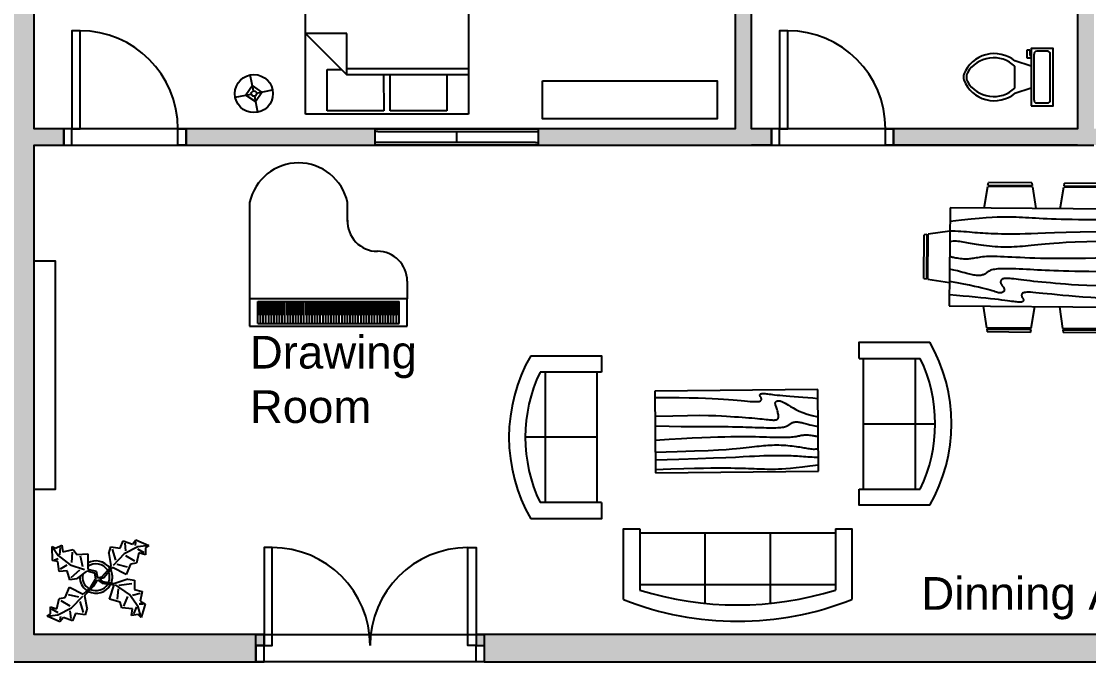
# Model space of a CAD drawing. Header units: inches. Extents: x -6214 to -2652, y -34 to 1855.
# Drawn here: x -3397.9 to -3005.1, y 552.3 to 788.4 of the extents above; entities that cross this region are included whole.
import ezdxf

# ---------------------------------------------------------------- set-up
doc = ezdxf.new("R2010")
doc.units = ezdxf.units.IN
doc.header["$MEASUREMENT"] = 0
for name, color, linetype in [('Blocks', 31, 'Continuous'), ('Door', 62, 'Continuous'), ('Hatches', 13, 'Continuous'), ('Text', 2, 'Continuous'), ('Window', 130, 'Continuous')]:
    doc.layers.add(name, color=color, linetype=linetype)
doc.styles.get("Standard").update_dxf_attribs({"font": 'arial.ttf'})

# ---------------------------------------------------------------- blocks, each defined once
blk = doc.blocks.new('Door2')
at = {"layer": 'Door'}
for points in [[(-78, 42), (-81, 42), (-81, 6), (-78, 6)], [(-6, 42), (-3, 42), (-3, 6), (-6, 6)], [(-81, 6), (-84, 6), (-84, 0), (-81, 0)], [(-3, 6), (0, 6), (0, 0), (-3, 0)]]:
    blk.add_lwpolyline(points, close=True, dxfattribs=at)
for centre, start, end in [((-78, 6), 0, 90), ((-6, 6), 90, 180)]:
    blk.add_arc(centre, 36, start, end, dxfattribs=at)
blk = doc.blocks.new('Window1')
at = {"layer": 'Window'}
for p, q in [((-59, 5), (-60, 5)), ((-30, 5), (-30, 1)), ((-1, 5), (0, 5)), ((-59, 1), (-60, 1)), ((-1, 1), (0, 1))]:
    blk.add_line(p, q, dxfattribs=at)
blk.add_lwpolyline([(-60, 6), (0, 6), (0, 0), (-60, 0)], close=True, dxfattribs=at)
for points in [[(-59, 5), (-1, 5)], [(-1, 1), (-59, 1)]]:
    blk.add_lwpolyline(points, dxfattribs=at)
blk = doc.blocks.new('Bed - Queen')
at = {"linetype": 'Continuous'}
for p, q in [((0, -80.00003), (0, 0)), ((0, 0), (59.99999, 0)), ((59.99999, 0), (59.99999, -80.00003)), ((7.99999, -1.2), (28.79998, -1.2)), ((7.99999, -14.4), (7.99999, -1.2)), ((28.79998, -1.2), (28.79998, -14.4)), ((31.19999, -1.2), (51.99999, -1.2)), ((31.19999, -14.4), (31.19999, -1.2)), ((51.99999, -1.2), (51.99999, -16.4)), ((0, -14.4), (44.8, -14.4)), ((59.99999, -29.6), (44.8, -14.4)), ((44.8, -14.4), (44.8, -29.6)), ((44.8, -16.8), (0, -16.8)), ((51.99999, -16.4), (46.79936, -16.4)), ((44.8, -29.6), (59.99999, -29.6)), ((59.99999, -80.00003), (0, -80.00003))]:
    blk.add_line(p, q, dxfattribs=at)
blk = doc.blocks.new('Lamp - Table')
at = {"linetype": 'Continuous'}
for p, q in [((0, 7), (0, 1)), ((-1, 0), (-7, 0)), ((0, 3), (-3, 0)), ((-3, 0), (0, -3)), ((3, 0), (0, 3)), ((0, -3), (3, 0)), ((1, 0), (7, 0)), ((0, -1), (0, -7))]:
    blk.add_line(p, q, dxfattribs=at)
for radius in [7, 1]:
    blk.add_circle((0, 0), radius, dxfattribs=at)
blk = doc.blocks.new('Toilet - top')
for p, q in [((9.5, -6), (9.5, -2)), ((-10, -8.5), (-8, -8.5)), ((-10, -9.5), (-10, -8.5)), ((-7, -9.5), (-10, -9.5)), ((-8, -8.5), (-8, -8)), ((-7, -8), (-7, -9.5)), ((-4, -8), (-6, -14)), ((4, -8), (6, -14)), ((4, -14), (-4, -14))]:
    blk.add_line(p, q)
blk.add_lwpolyline([(10.5, -8), (10.5, 0), (-10.5, 0), (-10.5, -8)], close=True)
for points in [[(-9.5, -2), (-9.5, -6)], [(8.5, -1), (-8.5, -1)], [(-8.5, -7), (8.5, -7)]]:
    blk.add_lwpolyline(points)
for centre, radius, start, end in [((-8.62, -1.88), 0.884, 81.8699, 188.1301), ((8.62, -1.88), 0.884, 351.8699, 98.1301), ((-8.62, -6.12), 0.884, 171.8699, 278.1301), ((8.62, -6.12), 0.884, 261.8699, 8.1301), ((3.52, -21.58), 12.17, 141.4691, 247.9714), ((4.2, -21.82), 11.33, 136.3677, 238.9468), ((-3.52, -21.58), 12.17, 292.0284, 38.5307), ((-4.2, -21.82), 11.33, 301.053, 43.6321), ((0, -27.88), 4, 245.7318, 294.2682), ((0, -29), 4, 254.8605, 285.1395)]:
    blk.add_arc(centre, radius, start, end)
blk = doc.blocks.new('Dining Set - 36 x 72 in.')
at = {"linetype": 'Continuous'}
for p, q in [((-22, 27.5), (-22.1562, 26.50042)), ((-22, 27.5), (-6, 27.5)), ((-5.8437, 26.49966), (-6, 27.5)), ((6, 27.5), (5.8438, 26.50042)), ((6, 27.5), (22, 27.5)), ((22.1563, 26.49966), (22, 27.5)), ((-22.2343, 26.00059), (-23.4847, 17.99762)), ((-22.2304, 26), (-5.7608, 26)), ((-5.8416, 26.5), (-22.1534, 26.5)), ((-4.5152, 17.99762), (-5.7655, 25.99926)), ((5.7657, 26.00059), (4.5153, 17.99762)), ((5.7696, 26), (22.2392, 26)), ((22.1584, 26.5), (5.8466, 26.5)), ((23.4848, 17.99762), (22.2345, 25.99926)), ((36, 18), (-36, 18)), ((-36, 18), (-36, -18)), ((36, -18), (36, 18)), ((-45.5, 8), (-44.5004, 8.15617)), ((-45.5, 8), (-45.5, -8)), ((-44.5, -8.15843), (-44.5, 8.15338)), ((-44.0006, 8.23428), (-35.9976, 9.48474)), ((-44, 8.23041), (-44, -8.23915)), ((44.0006, 8.23428), (35.9976, 9.48474)), ((44, 8.23041), (44, -8.23915)), ((44.5, -8.15843), (44.5, 8.15338)), ((45.5, 8), (44.5005, 8.15617)), ((45.5, 8), (45.5, -8)), ((-44.4997, -8.15631), (-45.5, -8)), ((-35.9976, -9.48476), (-43.9993, -8.2345)), ((35.9976, -9.48476), (43.9993, -8.2345)), ((44.4997, -8.15631), (45.5, -8)), ((-36, -18), (36, -18)), ((-22.2343, -26.0006), (-23.4847, -17.99762)), ((-4.5152, -17.99762), (-5.7655, -25.99928)), ((5.7657, -26.0006), (4.5153, -17.99762)), ((23.4848, -17.99762), (22.2345, -25.99928)), ((-22.2304, -26), (-5.7608, -26)), ((-22, -27.5), (-22.1562, -26.50044)), ((-5.8416, -26.5), (-22.1534, -26.5)), ((-5.8437, -26.49967), (-6, -27.5)), ((5.7696, -26), (22.2392, -26)), ((6, -27.5), (5.8438, -26.50044)), ((22.1584, -26.5), (5.8466, -26.5)), ((22.1563, -26.49967), (22, -27.5)), ((-22, -27.5), (-6, -27.5)), ((6, -27.5), (22, -27.5))]:
    blk.add_line(p, q, dxfattribs=at)
for points in [[(-36, 15), (-31.1772, 14.97754), (-26.8079, 14.91406), (-22.8538, 14.81543), (-19.276, 14.6875), (-16.0362, 14.53613), (-13.0957, 14.36718), (-10.4159, 14.18652), (-7.9583, 14), (-5.6904, 13.81315), (-3.6035, 13.63021), (-1.6954, 13.45508), (0.0365, 13.29166), (1.5945, 13.14388), (2.9811, 13.01562), (4.1988, 12.9108), (5.25, 12.83333), (6.1393, 12.78613), (6.8802, 12.76823), (7.4883, 12.77767), (7.9792, 12.8125), (8.3685, 12.87077), (8.6719, 12.95052), (8.9049, 13.0498), (9.0833, 13.16666), (9.2205, 13.29899), (9.3216, 13.44401), (9.3895, 13.59879), (9.4271, 13.76041), (9.4373, 13.92594), (9.4232, 14.09245), (9.3875, 14.257), (9.3333, 14.41666), (9.2638, 14.56917), (9.1836, 14.71484), (9.0975, 14.85465), (9.0104, 14.98958), (8.9272, 15.1206), (8.8529, 15.2487), (8.7922, 15.37483), (8.75, 15.5), (8.7305, 15.62467), (8.7344, 15.74739), (8.7617, 15.86621), (8.8125, 15.97916), (8.8867, 16.08431), (8.9844, 16.17968), (9.1055, 16.26334), (9.25, 16.33333), (9.4189, 16.38802), (9.6172, 16.42708), (9.8506, 16.45052), (10.125, 16.45833), (10.4463, 16.45052), (10.8203, 16.42708), (11.2529, 16.38802), (11.75, 16.33333), (12.3184, 16.26318), (12.9694, 16.17838), (13.7151, 16.07991), (14.5677, 15.96875), (15.5395, 15.84586), (16.6426, 15.71224), (17.8893, 15.56884), (19.2917, 15.41666), (20.859, 15.25667), (22.5879, 15.08984), (24.4721, 14.91715), (26.5052, 14.73958), (28.6809, 14.5581), (30.9929, 14.3737), (33.4347, 14.18733), (36, 14)], [(-36, 10), (-28.9766, 10.14274), (-23.1725, 10.20442), (-18.4241, 10.19775), (-14.5677, 10.13541), (-11.4399, 10.03011), (-8.877, 9.89453), (-6.7154, 9.74137), (-4.7917, 9.58333), (-2.9698, 9.43082), (-1.2246, 9.28515), (0.4415, 9.14534), (2.026, 9.01041), (3.5266, 8.87939), (4.9408, 8.7513), (6.266, 8.62516), (7.5, 8.5), (8.6411, 8.37549), (9.6914, 8.2539), (10.6538, 8.13818), (11.5312, 8.03125), (12.3267, 7.93603), (13.043, 7.85547), (13.6831, 7.79248), (14.25, 7.75), (14.7471, 7.7303), (15.1797, 7.73307), (15.5537, 7.75732), (15.875, 7.80208), (16.1494, 7.86637), (16.3828, 7.94922), (16.5811, 8.04964), (16.75, 8.16666), (16.8944, 8.29915), (17.0143, 8.44531), (17.1089, 8.60319), (17.1771, 8.77083), (17.218, 8.94629), (17.2305, 9.1276), (17.2137, 9.31282), (17.1667, 9.5), (17.0895, 9.6875), (16.987, 9.875), (16.8649, 10.0625), (16.7292, 10.25), (16.5856, 10.4375), (16.4401, 10.625), (16.2985, 10.8125), (16.1667, 11), (16.05, 11.18733), (15.9518, 11.3737), (15.8752, 11.5581), (15.8229, 11.73958), (15.798, 11.91715), (15.8034, 12.08984), (15.842, 12.25667), (15.9167, 12.41666), (16.0295, 12.56836), (16.1784, 12.70833), (16.3605, 12.83268), (16.5729, 12.9375), (16.8127, 13.01888), (17.0768, 13.07291), (17.3625, 13.0957), (17.6667, 13.08333), (17.9894, 13.03312), (18.3418, 12.94726), (18.7382, 12.82918), (19.1927, 12.68229), (19.7195, 12.51001), (20.3327, 12.31575), (21.0465, 12.10294), (21.875, 11.875), (22.8357, 11.63354), (23.959, 11.37304), (25.2786, 11.08618), (26.8282, 10.76562), (28.6414, 10.40405), (30.752, 9.99414), (33.1936, 9.52856), (36, 9)], [(-36, 5.5), (-30.7157, 5.3348), (-26.069, 5.20963), (-21.9946, 5.11767), (-18.4271, 5.05208), (-15.3009, 5.00602), (-12.5508, 4.97265), (-10.1112, 4.94515), (-7.9167, 4.91666), (-5.909, 4.88167), (-4.0586, 4.83984), (-2.3429, 4.79215), (-0.7396, 4.73958), (0.7739, 4.6831), (2.22, 4.6237), (3.6213, 4.56233), (5, 4.5), (6.373, 4.43782), (7.7344, 4.3776), (9.0723, 4.32129), (10.375, 4.27083), (11.6309, 4.22819), (12.8281, 4.19531), (13.9551, 4.17415), (15, 4.16666), (15.954, 4.17448), (16.819, 4.19791), (17.6001, 4.23698), (18.3021, 4.29166), (18.9299, 4.36198), (19.4883, 4.44791), (19.9823, 4.54948), (20.4167, 4.66666), (20.7969, 4.79899), (21.1302, 4.94401), (21.4245, 5.09879), (21.6875, 5.26041), (21.9271, 5.42594), (22.1511, 5.59245), (22.3672, 5.757), (22.5834, 5.91666), (22.8065, 6.06868), (23.0404, 6.21093), (23.2879, 6.34147), (23.5521, 6.45833), (23.8358, 6.55957), (24.142, 6.64323), (24.4735, 6.70735), (24.8334, 6.75), (25.2235, 6.76969), (25.642, 6.76692), (26.0858, 6.74267), (26.5521, 6.69791), (27.0379, 6.63362), (27.5404, 6.55078), (28.0565, 6.45036), (28.5834, 6.33333), (29.1242, 6.19987), (29.7071, 6.04687), (30.3661, 5.87044), (31.1354, 5.66666), (32.0493, 5.43164), (33.142, 5.16146), (34.4475, 4.85221), (36, 4.5)], [(-36, -1), (-30.7915, -0.6591), (-26.0195, -0.38216), (-21.6519, -0.16284), (-17.6563, 0.00521), (-14.0005, 0.12833), (-10.6523, 0.21289), (-7.5796, 0.26522), (-4.75, 0.29166), (-2.134, 0.29793), (0.2878, 0.28711), (2.5317, 0.26163), (4.6146, 0.22396), (6.5529, 0.17651), (8.3633, 0.12174), (10.0623, 0.06209), (11.6667, 0), (13.1899, -0.06201), (14.6341, -0.1211), (15.9982, -0.17432), (17.2813, -0.21875), (18.4823, -0.25147), (19.6003, -0.26953), (20.6343, -0.27002), (21.5834, -0.25), (22.4481, -0.20768), (23.2357, -0.14584), (23.9549, -0.06836), (24.6146, 0.02083), (25.2235, 0.11784), (25.7904, 0.21875), (26.3241, 0.31966), (26.8334, 0.41666), (27.3265, 0.50618), (27.8099, 0.58593), (28.2894, 0.65397), (28.7709, 0.70833), (29.2601, 0.74707), (29.763, 0.76823), (30.2855, 0.76985), (30.8334, 0.75), (31.4088, 0.70784), (31.9994, 0.64713), (32.589, 0.57275), (33.1615, 0.48958), (33.7008, 0.4025), (34.1908, 0.3164), (34.6153, 0.23616), (34.9584, 0.16666), (35.2099, 0.11165), (35.3848, 0.07031), (35.504, 0.04069), (35.5886, 0.02083), (35.6594, 0.00879), (35.7377, 0.0026), (35.8442, 0.00032), (36, 0)], [(-36, -6.5), (-27.1843, -6.31267), (-20.084, -6.1263), (-14.469, -5.9419), (-10.1094, -5.76042), (-6.7752, -5.58285), (-4.2363, -5.41016), (-2.2629, -5.24333), (-0.625, -5.08334), (0.8708, -4.93099), (2.2715, -4.78646), (3.5872, -4.64974), (4.8281, -4.52084), (6.0046, -4.39974), (7.127, -4.28646), (8.2053, -4.18099), (9.25, -4.08334), (10.2705, -3.99382), (11.2734, -3.91407), (12.2647, -3.84603), (13.25, -3.79167), (14.2354, -3.75293), (15.2266, -3.73177), (16.2295, -3.73015), (17.25, -3.75), (18.2912, -3.79248), (19.3451, -3.85547), (20.4009, -3.93604), (21.4479, -4.03125), (22.4754, -4.13819), (23.4727, -4.25391), (24.4289, -4.37549), (25.3334, -4.5), (26.1785, -4.62492), (26.9694, -4.74935), (27.7145, -4.87281), (28.4219, -4.99479), (29.1, -5.11483), (29.7572, -5.23242), (30.4016, -5.34709), (31.0417, -5.45834), (31.6837, -5.56437), (32.3262, -5.65821), (32.9658, -5.73153), (33.599, -5.77604), (34.2224, -5.78345), (34.8327, -5.74545), (35.4264, -5.65373), (36, -5.5)], [(-36, -10), (-26.4022, -9.81299), (-18.4675, -9.62891), (-11.9839, -9.45069), (-6.7396, -9.28125), (-2.5226, -9.12354), (0.8789, -8.98047), (3.6769, -8.85498), (6.0833, -8.75), (8.2767, -8.66765), (10.3021, -8.60677), (12.1712, -8.56543), (13.8958, -8.54167), (15.4876, -8.53353), (16.9583, -8.53907), (18.3197, -8.55632), (19.5834, -8.58334), (20.7616, -8.61841), (21.8685, -8.66081), (22.9188, -8.71004), (23.9271, -8.76563), (24.9081, -8.82707), (25.8763, -8.89388), (26.8465, -8.96558), (27.8334, -9.04167), (28.8474, -9.12118), (29.8828, -9.20117), (30.93, -9.27824), (31.9792, -9.34896), (33.0205, -9.40991), (34.0443, -9.45768), (35.0407, -9.48885), (36, -9.5)], [(-36, -14.5), (-30.0881, -14.33513), (-25.0332, -14.21224), (-20.7312, -14.12647), (-17.0781, -14.07292), (-13.97, -14.04671), (-11.3027, -14.04297), (-8.9724, -14.05681), (-6.875, -14.08334), (-4.9224, -14.11833), (-3.0905, -14.16016), (-1.3709, -14.20785), (0.2448, -14.26042), (1.7647, -14.3169), (3.1973, -14.3763), (4.5507, -14.43767), (5.8333, -14.5), (7.0554, -14.5621), (8.235, -14.62175), (9.3922, -14.67652), (10.5469, -14.72396), (11.7192, -14.76164), (12.929, -14.78711), (14.1965, -14.79794), (15.5417, -14.79167), (16.9933, -14.76424), (18.6152, -14.70508), (20.4804, -14.60197), (22.6615, -14.44271), (25.2312, -14.21509), (28.2624, -13.9069), (31.8277, -13.50594), (36, -13)]]:
    blk.add_lwpolyline(points, dxfattribs=at)
blk = doc.blocks.new('Sofa - Roundback Loveseat 5 ft.')
at = {"linetype": 'Continuous'}
for p, q in [((0, -32.44198), (0, -5.99998)), ((-24, -33.99998), (-24, -11.46958)), ((24.00004, -33.99998), (24.00004, -11.46958)), ((-23.9998, -13.38178), (23.99986, -13.38178)), ((-24, -32.44198), (24.00004, -32.44198))]:
    blk.add_line(p, q, dxfattribs=at)
for points in [[(-24, -33.99998), (-30, -33.99998), (-30, -7.99998)], [(30.00004, -7.99998), (30.00004, -33.99998), (24.00004, -33.99998)]]:
    blk.add_lwpolyline(points, dxfattribs=at)
for centre, radius, start, end in [((0, -60.24998), 60.24998, 60.13715, 119.8628), ((0, -61.38438), 55.38444, 64.32083, 115.6792)]:
    blk.add_arc(centre, radius, start, end, dxfattribs=at)
blk = doc.blocks.new('Sofa - Roundback 7 ft.')
at = {"linetype": 'Continuous'}
for p, q in [((-12.00002, -32.4421), (-12.00003, -6.5971)), ((11.99997, -32.4421), (11.99998, -6.5971)), ((-36.000027, -34), (-36.000027, -11.4696)), ((35.99998, -34), (35.99998, -11.4696)), ((-35.999844, -13.3819), (35.9998, -13.3819)), ((-36.000027, -32.4421), (35.99998, -32.4421))]:
    blk.add_line(p, q, dxfattribs=at)
for points in [[(-36.000027, -34), (-42.000027, -34), (-42.000027, -8)], [(41.99998, -8), (41.99998, -34), (35.99998, -34)]]:
    blk.add_lwpolyline(points, dxfattribs=at)
for centre, radius, start, end in [((0, -114.25), 114.25, 68.43141, 111.5686), ((-0.00001, -127.1968), 121.1968, 72.72033, 107.2797)]:
    blk.add_arc(centre, radius, start, end, dxfattribs=at)
blk = doc.blocks.new('Plant - Rubber or Philodendron')
at = {"linetype": 'Continuous'}
for p, q in [((-14.8639, 10.7964), (-12.6195, 11.8975)), ((-12.6195, 11.8975), (-12.1909, 9.4345)), ((8.8871, 10.7908), (9.9809, 13.4933)), ((9.9809, 13.4933), (13.3837, 12.301)), ((10.5828, 12.6946), (10.8893, 9.7953)), ((13.3837, 12.301), (14.68, 13.9039)), ((14.5816, 13.2037), (14.3848, 11.8033)), ((14.68, 13.9039), (19.3848, 11.8146)), ((19.3848, 11.8146), (15.3859, 11.3055)), ((19.3848, 11.8146), (18.1868, 10.9119)), ((-16.2005, 11.4774), (-13.9899, 8.1064)), ((-16.2005, 11.4774), (-14.8639, 10.7964)), ((-16.0159, 6.3329), (-16.2005, 11.4774)), ((-13.9899, 8.1064), (-9.5434, 4.7185)), ((-13.3174, 8.325), (-13.0735, 11.0065)), ((-12.1909, 9.4345), (-8.3829, 10.3)), ((-8.8369, 9.409), (-9.0894, 5.6095)), ((-8.3829, 10.3), (-7.0549, 8.501)), ((-7.0549, 8.501), (-3.0284, 8.6941)), ((-3.0284, 8.6941), (-3.0709, 3.1041)), ((4.6914, 8.8812), (5.3859, 11.2828)), ((4.6914, 8.8812), (5.5014, 4.4831)), ((5.3859, 11.2828), (8.8871, 10.7908)), ((5.9878, 10.4842), (7.1971, 6.3869)), ((10.3916, 8.7942), (6.2847, 4.4028)), ((15.3859, 11.3055), (10.3916, 8.7942)), ((14.2977, 6.1031), (10.9934, 7.9956)), ((15.7909, 9.1065), (14.8995, 5.3044)), ((15.2875, 10.6053), (17.5907, 9.2105)), ((18.1925, 8.4119), (15.7909, 9.1065)), ((18.1868, 10.9119), (18.1925, 8.4119)), ((-14.0069, 5.8704), (-16.0159, 6.3329)), ((-15.3434, 6.5514), (-13.9984, 6.9884)), ((-13.5868, 2.2894), (-14.0069, 5.8704)), ((-13.1329, 3.1804), (-10.6614, 4.727)), ((-9.5434, 4.7185), (-4.1917, 2.9888)), ((-4.8529, 4.012), (-5.7184, 7.82)), ((5.4346, 3.9146), (5.5014, 4.4831)), ((7.7005, 4.8881), (11.5025, 3.9967)), ((12.7005, 4.8994), (11.1089, 1.1958)), ((14.8995, 5.3044), (12.7005, 4.8994)), ((-10.6784, 2.491), (-13.5868, 2.2894)), ((-9.5858, -0.8715), (-10.6784, 2.491)), ((-9.1318, 0.0195), (-5.9793, 2.9025)), ((-7.1228, -0.443), (-3.5248, 2.2131)), ((-3.5248, 2.2131), (-3.3011, 2.4355)), ((-3.3011, 2.4355), (-0.5306, 1.7947)), ((-3.0709, 3.1041), (0.0797, 2.3163)), ((-0.5306, 1.7947), (-0.2255, -0.5527)), ((-0.5306, 1.7947), (-0.5306, 1.7947)), ((0.0797, 2.3163), (0.4866, -0.031)), ((0.4866, -0.031), (2.1141, 0.2298)), ((2.1141, 0.2298), (5.4346, 3.9146)), ((6.1032, 3.6844), (2.8262, -0.031)), ((11.1089, 1.1958), (6.1032, 3.6844)), ((-11.3237, -7.2629), (-9.7321, -3.5593)), ((-9.7321, -3.5593), (-4.7264, -6.0479)), ((-7.1228, -0.443), (-9.5858, -0.8715)), ((-2.019, -3.6148), (-4.7264, -6.0479)), ((-4.0579, -6.2781), (-0.9375, -3.1608)), ((-2.019, -3.6148), (-0.2255, -0.5527)), ((-0.9375, -3.1608), (0.5883, -0.8135)), ((0.5883, -0.8135), (2.2447, -2.0916)), ((2.8262, -0.031), (1.3003, -0.5527)), ((1.3003, -0.5527), (2.4193, -1.4655)), ((2.2447, -2.0916), (6.7108, -2.6626)), ((2.4193, -1.4655), (6.895, -2.1175)), ((4.943, -7.9659), (6.7108, -2.6626)), ((11.6605, -0.5413), (6.895, -2.1175)), ((12.3677, -6.1981), (7.219, -2.6772)), ((8.3544, -2.7453), (13.1973, -2.1704)), ((11.6605, -0.5413), (14.1354, -0.8948)), ((14.1354, -0.8948), (14.1354, -4.4304)), ((-14.4141, -11.4699), (-13.5228, -7.6679)), ((-13.5228, -7.6679), (-11.3237, -7.2629)), ((-6.3237, -7.2516), (-10.1257, -6.3602)), ((-9.0148, -11.1577), (-4.9047, -6.8122)), ((-4.1246, -6.8466), (-4.0579, -6.2781)), ((-3.3146, -11.2447), (-4.1246, -6.8466)), ((8.125, -4.0768), (7.7715, -7.9659)), ((10.2463, -10.4408), (11.6605, -6.9053)), ((15.5496, -10.7943), (12.3677, -6.1981)), ((16.2567, -5.8446), (13.4283, -6.5517)), ((14.1354, -4.4304), (16.9638, -5.1375)), ((16.9638, -5.1375), (16.2567, -8.673)), ((-16.8157, -10.7754), (-14.4141, -11.4699)), ((-16.8101, -13.2754), (-16.8157, -10.7754)), ((-13.9107, -12.9688), (-16.2139, -11.574)), ((-14.0091, -13.669), (-9.0148, -11.1577)), ((-12.921, -8.4665), (-9.6166, -10.359)), ((-4.611, -12.8477), (-5.8203, -8.7504)), ((-3.3146, -11.2447), (-4.0092, -13.6463)), ((8.8321, -9.0266), (4.943, -7.9659)), ((9.5392, -11.1479), (8.8321, -9.0266)), ((13.4283, -11.5015), (9.5392, -11.1479)), ((13.0748, -13.9763), (13.4283, -11.5015)), ((14.8425, -10.7943), (13.7819, -13.2692)), ((16.6103, -14.6834), (15.5496, -10.7943)), ((17.3174, -9.7337), (15.9032, -9.7337)), ((16.2567, -8.673), (18.0245, -9.7337)), ((18.0245, -9.7337), (16.6103, -14.6834)), ((-18.008, -14.1781), (-16.8101, -13.2754)), ((-18.008, -14.1781), (-14.0091, -13.669)), ((-13.3032, -16.2674), (-18.008, -14.1781)), ((-12.0069, -14.6645), (-13.3032, -16.2674)), ((-13.2048, -15.5672), (-13.008, -14.1668)), ((-8.6042, -15.8568), (-12.0069, -14.6645)), ((-9.206, -15.0581), (-9.5126, -12.1588)), ((-7.5103, -13.1543), (-8.6042, -15.8568)), ((-4.0092, -13.6463), (-7.5103, -13.1543)), ((15.5496, -13.6228), (13.0748, -13.9763)), ((16.6103, -14.6834), (15.5496, -13.6228))]:
    blk.add_line(p, q, dxfattribs=at)
for centre, radius, start, end in [((0, 0), 6.1275, 34.37569, 120.1028), ((-0.0601, -0.2075), 5.2461, 33.82192, 124.9414), ((0.0308, 0.1664), 6, 178.6147, 235.1169), ((0.0308, 0.1664), 5, 168.1647, 238.6725), ((-0.2664, 0.1682), 5.2775, 338.4094, 20.03007), ((-0.098, 0.1364), 6.1288, 341.2017, 26.09184), ((-0.0234, 0.3825), 6.1492, 242.5812, 331.2714), ((-0.1102, 0.4886), 5.2883, 247.3711, 327.472)]:
    blk.add_arc(centre, radius, start, end, dxfattribs=at)
blk = doc.blocks.new('Piano - Baby Grand')
at = {"linetype": 'Continuous'}
for p, q in [((-29, 8.250005), (-29, -27.249995)), ((7, 1.250005), (7, 8.250005)), ((29, -20.749995), (29, -27.249995)), ((-29, -27.249995), (-29, -37.249995)), ((29, -27.249995), (-29, -27.249995)), ((29, -37.249995), (29, -27.249995)), ((-26, -36.249995), (-26, -28.249995)), ((-26, -28.249995), (26, -28.249995)), ((-25.25, -33.249995), (-25.25, -28.249995)), ((-24.75, -28.249995), (-24.75, -33.249995)), ((-24.25, -33.249995), (-24.25, -28.249995)), ((-23.75, -28.249995), (-23.75, -33.249995)), ((-23, -36.249995), (-23, -28.249995)), ((-22.25, -33.249995), (-22.25, -28.249995)), ((-21.75, -28.249995), (-21.75, -33.249995)), ((-21.25, -33.249995), (-21.25, -28.249995)), ((-20.75, -28.249995), (-20.75, -33.249995)), ((-20.25, -33.249995), (-20.25, -28.249995)), ((-19.75, -28.249995), (-19.75, -33.249995)), ((-19, -36.249995), (-19, -28.249995)), ((-18.25, -33.249995), (-18.25, -28.249995)), ((-17.75, -28.249995), (-17.75, -33.249995)), ((-17.25, -33.249995), (-17.25, -28.249995)), ((-16.75, -28.249995), (-16.75, -33.249995)), ((-16, -36.249995), (-16, -28.249995)), ((-15.25, -33.249995), (-15.25, -28.249995)), ((-14.75, -28.249995), (-14.75, -33.249995)), ((-14.25, -33.249995), (-14.25, -28.249995)), ((-13.75, -28.249995), (-13.75, -33.249995)), ((-13.25, -33.249995), (-13.25, -28.249995)), ((-12.75, -28.249995), (-12.75, -33.249995)), ((-12, -36.249995), (-12, -28.249995)), ((-11.25, -33.249995), (-11.25, -28.249995)), ((-10.75, -28.249995), (-10.75, -33.249995)), ((-10.25, -33.249995), (-10.25, -28.249995)), ((-9.75, -28.249995), (-9.75, -33.249995)), ((-9, -36.249995), (-9, -28.249995)), ((-8.25, -33.249995), (-8.25, -28.249995)), ((-7.75, -28.249995), (-7.75, -33.249995)), ((-7.25, -33.249995), (-7.25, -28.249995)), ((-6.75, -28.249995), (-6.75, -33.249995)), ((-6.25, -33.249995), (-6.25, -28.249995)), ((-5.75, -28.249995), (-5.75, -33.249995)), ((-5, -36.249995), (-5, -28.249995)), ((-4.25, -33.249995), (-4.25, -28.249995)), ((-3.75, -28.249995), (-3.75, -33.249995)), ((-3.25, -33.249995), (-3.25, -28.249995)), ((-2.75, -28.249995), (-2.75, -33.249995)), ((-2, -36.249995), (-2, -28.249995)), ((-1.25, -33.249995), (-1.25, -28.249995)), ((-0.75, -28.249995), (-0.75, -33.249995)), ((-0.25, -33.249995), (-0.25, -28.249995)), ((0.25, -28.249995), (0.25, -33.249995)), ((0.75, -33.249995), (0.75, -28.249995)), ((1.25, -28.249995), (1.25, -33.249995)), ((2, -36.249995), (2, -28.249995)), ((2.75, -33.249995), (2.75, -28.249995)), ((3.25, -28.249995), (3.25, -33.249995)), ((3.75, -33.249995), (3.75, -28.249995)), ((4.25, -28.249995), (4.25, -33.249995)), ((5, -36.249995), (5, -28.249995)), ((5.75, -33.249995), (5.75, -28.249995)), ((6.25, -28.249995), (6.25, -33.249995)), ((6.75, -33.249995), (6.75, -28.249995)), ((7.25, -28.249995), (7.25, -33.249995)), ((7.75, -33.249995), (7.75, -28.249995)), ((8.25, -28.249995), (8.25, -33.249995)), ((9, -36.249995), (9, -28.249995)), ((9.75, -33.249995), (9.75, -28.249995)), ((10.25, -28.249995), (10.25, -33.249995)), ((10.75, -33.249995), (10.75, -28.249995)), ((11.25, -28.249995), (11.25, -33.249995)), ((12, -36.249995), (12, -28.249995)), ((12.75, -33.249995), (12.75, -28.249995)), ((13.25, -28.249995), (13.25, -33.249995)), ((13.75, -33.249995), (13.75, -28.249995)), ((14.25, -28.249995), (14.25, -33.249995)), ((14.75, -33.249995), (14.75, -28.249995)), ((15.25, -28.249995), (15.25, -33.249995)), ((16, -36.249995), (16, -28.249995)), ((16.75, -33.249995), (16.75, -28.249995)), ((17.25, -28.249995), (17.25, -33.249995)), ((17.75, -33.249995), (17.75, -28.249995)), ((18.25, -28.249995), (18.25, -33.249995)), ((19, -36.249995), (19, -28.249995)), ((19.75, -33.249995), (19.75, -28.249995)), ((20.25, -28.249995), (20.25, -33.249995)), ((20.75, -33.249995), (20.75, -28.249995)), ((21.25, -28.249995), (21.25, -33.249995)), ((21.75, -33.249995), (21.75, -28.249995)), ((22.25, -28.249995), (22.25, -33.249995)), ((23, -36.249995), (23, -28.249995)), ((23.75, -33.249995), (23.75, -28.249995)), ((24.25, -28.249995), (24.25, -33.249995)), ((24.75, -33.249995), (24.75, -28.249995)), ((25.25, -28.249995), (25.25, -33.249995)), ((26, -36.249995), (26, -28.249995)), ((-25, -33.249995), (-25.25, -33.249995)), ((-24.75, -33.249995), (-25, -33.249995)), ((-25, -36.249995), (-25, -33.249995)), ((-24, -33.249995), (-24.25, -33.249995)), ((-23.75, -33.249995), (-24, -33.249995)), ((-24, -36.249995), (-24, -33.249995)), ((-22, -33.249995), (-22.25, -33.249995)), ((-21.75, -33.249995), (-22, -33.249995)), ((-22, -36.249995), (-22, -33.249995)), ((-21, -33.249995), (-21.25, -33.249995)), ((-20.75, -33.249995), (-21, -33.249995)), ((-21, -36.249995), (-21, -33.249995)), ((-20, -33.249995), (-20.25, -33.249995)), ((-19.75, -33.249995), (-20, -33.249995)), ((-20, -36.249995), (-20, -33.249995)), ((-18, -33.249995), (-18.25, -33.249995)), ((-17.75, -33.249995), (-18, -33.249995)), ((-18, -36.249995), (-18, -33.249995)), ((-17, -33.249995), (-17.25, -33.249995)), ((-16.75, -33.249995), (-17, -33.249995)), ((-17, -36.249995), (-17, -33.249995)), ((-15, -33.249995), (-15.25, -33.249995)), ((-14.75, -33.249995), (-15, -33.249995)), ((-15, -36.249995), (-15, -33.249995)), ((-14, -33.249995), (-14.25, -33.249995)), ((-13.75, -33.249995), (-14, -33.249995)), ((-14, -36.249995), (-14, -33.249995)), ((-13, -33.249995), (-13.25, -33.249995)), ((-12.75, -33.249995), (-13, -33.249995)), ((-13, -36.249995), (-13, -33.249995)), ((-11, -33.249995), (-11.25, -33.249995)), ((-10.75, -33.249995), (-11, -33.249995)), ((-11, -36.249995), (-11, -33.249995)), ((-10, -33.249995), (-10.25, -33.249995)), ((-9.75, -33.249995), (-10, -33.249995)), ((-10, -36.249995), (-10, -33.249995)), ((-8, -33.249995), (-8.25, -33.249995)), ((-7.75, -33.249995), (-8, -33.249995)), ((-8, -36.249995), (-8, -33.249995)), ((-7, -33.249995), (-7.25, -33.249995)), ((-6.75, -33.249995), (-7, -33.249995)), ((-7, -36.249995), (-7, -33.249995)), ((-6, -33.249995), (-6.25, -33.249995)), ((-5.75, -33.249995), (-6, -33.249995)), ((-6, -36.249995), (-6, -33.249995)), ((-4, -33.249995), (-4.25, -33.249995)), ((-3.75, -33.249995), (-4, -33.249995)), ((-4, -36.249995), (-4, -33.249995)), ((-3, -33.249995), (-3.25, -33.249995)), ((-2.75, -33.249995), (-3, -33.249995)), ((-3, -36.249995), (-3, -33.249995)), ((-1, -33.249995), (-1.25, -33.249995)), ((-0.75, -33.249995), (-1, -33.249995)), ((-1, -36.249995), (-1, -33.249995)), ((0, -33.249995), (-0.25, -33.249995)), ((0.25, -33.249995), (0, -33.249995)), ((0, -36.249995), (0, -33.249995)), ((1, -33.249995), (0.75, -33.249995)), ((1.25, -33.249995), (1, -33.249995)), ((1, -36.249995), (1, -33.249995)), ((3, -33.249995), (2.75, -33.249995)), ((3.25, -33.249995), (3, -33.249995)), ((3, -36.249995), (3, -33.249995)), ((4, -33.249995), (3.75, -33.249995)), ((4.25, -33.249995), (4, -33.249995)), ((4, -36.249995), (4, -33.249995)), ((6, -33.249995), (5.75, -33.249995)), ((6.25, -33.249995), (6, -33.249995)), ((6, -36.249995), (6, -33.249995)), ((7, -33.249995), (6.75, -33.249995)), ((7.25, -33.249995), (7, -33.249995)), ((7, -36.249995), (7, -33.249995)), ((8, -33.249995), (7.75, -33.249995)), ((8.25, -33.249995), (8, -33.249995)), ((8, -36.249995), (8, -33.249995)), ((10, -33.249995), (9.75, -33.249995)), ((10.25, -33.249995), (10, -33.249995)), ((10, -36.249995), (10, -33.249995)), ((11, -33.249995), (10.75, -33.249995)), ((11.25, -33.249995), (11, -33.249995)), ((11, -36.249995), (11, -33.249995)), ((13, -33.249995), (12.75, -33.249995)), ((13.25, -33.249995), (13, -33.249995)), ((13, -36.249995), (13, -33.249995)), ((14, -33.249995), (13.75, -33.249995)), ((14.25, -33.249995), (14, -33.249995)), ((14, -36.249995), (14, -33.249995)), ((15, -33.249995), (14.75, -33.249995)), ((15.25, -33.249995), (15, -33.249995)), ((15, -36.249995), (15, -33.249995)), ((17, -33.249995), (16.75, -33.249995)), ((17.25, -33.249995), (17, -33.249995)), ((17, -36.249995), (17, -33.249995)), ((18, -33.249995), (17.75, -33.249995)), ((18.25, -33.249995), (18, -33.249995)), ((18, -36.249995), (18, -33.249995)), ((20, -33.249995), (19.75, -33.249995)), ((20.25, -33.249995), (20, -33.249995)), ((20, -36.249995), (20, -33.249995)), ((21, -33.249995), (20.75, -33.249995)), ((21.25, -33.249995), (21, -33.249995)), ((21, -36.249995), (21, -33.249995)), ((22, -33.249995), (21.75, -33.249995)), ((22.25, -33.249995), (22, -33.249995)), ((22, -36.249995), (22, -33.249995)), ((24, -33.249995), (23.75, -33.249995)), ((24.25, -33.249995), (24, -33.249995)), ((24, -36.249995), (24, -33.249995)), ((25, -33.249995), (24.75, -33.249995)), ((25.25, -33.249995), (25, -33.249995)), ((25, -36.249995), (25, -33.249995)), ((-29, -37.249995), (29, -37.249995)), ((-26, -36.249995), (-25, -36.249995)), ((-25, -36.249995), (-24, -36.249995)), ((-24, -36.249995), (-23, -36.249995)), ((-23, -36.249995), (-22, -36.249995)), ((-22, -36.249995), (-21, -36.249995)), ((-21, -36.249995), (-20, -36.249995)), ((-20, -36.249995), (-19, -36.249995)), ((-19, -36.249995), (-18, -36.249995)), ((-18, -36.249995), (-17, -36.249995)), ((-17, -36.249995), (-16, -36.249995)), ((-16, -36.249995), (-15, -36.249995)), ((-15, -36.249995), (-14, -36.249995)), ((-14, -36.249995), (-13, -36.249995)), ((-13, -36.249995), (-12, -36.249995)), ((-12, -36.249995), (-11, -36.249995)), ((-11, -36.249995), (-10, -36.249995)), ((-10, -36.249995), (-9, -36.249995)), ((-9, -36.249995), (-8, -36.249995)), ((-8, -36.249995), (-7, -36.249995)), ((-7, -36.249995), (-6, -36.249995)), ((-6, -36.249995), (-5, -36.249995)), ((-5, -36.249995), (-4, -36.249995)), ((-4, -36.249995), (-3, -36.249995)), ((-3, -36.249995), (-2, -36.249995)), ((-2, -36.249995), (-1, -36.249995)), ((-1, -36.249995), (0, -36.249995)), ((0, -36.249995), (1, -36.249995)), ((1, -36.249995), (2, -36.249995)), ((2, -36.249995), (3, -36.249995)), ((3, -36.249995), (4, -36.249995)), ((4, -36.249995), (5, -36.249995)), ((5, -36.249995), (6, -36.249995)), ((6, -36.249995), (7, -36.249995)), ((7, -36.249995), (8, -36.249995)), ((8, -36.249995), (9, -36.249995)), ((9, -36.249995), (10, -36.249995)), ((10, -36.249995), (11, -36.249995)), ((11, -36.249995), (12, -36.249995)), ((12, -36.249995), (13, -36.249995)), ((13, -36.249995), (14, -36.249995)), ((14, -36.249995), (15, -36.249995)), ((15, -36.249995), (16, -36.249995)), ((16, -36.249995), (17, -36.249995)), ((17, -36.249995), (18, -36.249995)), ((18, -36.249995), (19, -36.249995)), ((19, -36.249995), (20, -36.249995)), ((20, -36.249995), (21, -36.249995)), ((21, -36.249995), (22, -36.249995)), ((22, -36.249995), (23, -36.249995)), ((23, -36.249995), (24, -36.249995)), ((24, -36.249995), (25, -36.249995)), ((25, -36.249995), (26, -36.249995))]:
    blk.add_line(p, q, dxfattribs=at)
for centre, radius, start, end in [((-11, 4.327585), 18.42241, 12.29325, 167.7067), ((18, 1.250005), 11, 177.3974, 270), ((18, -20.749995), 11, 0, 90)]:
    blk.add_arc(centre, radius, start, end, dxfattribs=at)
blk = doc.blocks.new('Table - Rectangular Woodgrain 60 x 30 in.')
at = {"linetype": 'Continuous'}
for p, q in [((0, 0), (0, -30)), ((60, 0), (0, 0)), ((60, -30), (60, 0)), ((0, -30), (60, -30))]:
    blk.add_line(p, q, dxfattribs=at)
for points in [[(0, -2.4), (4.8155, -2.418), (9.0302, -2.4688), (12.709, -2.5477), (15.9167, -2.65), (18.7181, -2.7711), (21.1781, -2.9063), (23.3616, -3.0508), (25.3333, -3.2), (27.1477, -3.3495), (28.8172, -3.4958), (30.3437, -3.636), (31.7291, -3.7667), (32.9756, -3.8849), (34.0849, -3.9875), (35.059, -4.0714), (35.9, -4.1334), (36.6114, -4.1711), (37.2041, -4.1854), (37.6906, -4.1779), (38.0833, -4.15), (38.3948, -4.1034), (38.6375, -4.0396), (38.8239, -3.9602), (38.9666, -3.8667), (39.0764, -3.7608), (39.1573, -3.6448), (39.2116, -3.521), (39.2416, -3.3917), (39.2498, -3.2593), (39.2385, -3.1261), (39.21, -2.9944), (39.1666, -2.8667), (39.111, -2.7447), (39.0468, -2.6281), (38.978, -2.5163), (38.9083, -2.4083), (38.8418, -2.3035), (38.7823, -2.201), (38.7337, -2.1001), (38.7, -2), (38.6844, -1.9003), (38.6875, -1.8021), (38.7094, -1.707), (38.75, -1.6167), (38.8094, -1.5326), (38.8875, -1.4563), (38.9844, -1.3893), (39.1, -1.3333), (39.2351, -1.2896), (39.3937, -1.2583), (39.5804, -1.2396), (39.8, -1.2333), (40.057, -1.2396), (40.3562, -1.2583), (40.7023, -1.2896), (41.1, -1.3333), (41.5547, -1.3895), (42.0755, -1.4573), (42.6721, -1.5361), (43.3542, -1.625), (44.1316, -1.7233), (45.014, -1.8302), (46.0114, -1.9449), (47.1333, -2.0667), (48.3862, -2.1947), (49.7625, -2.3281), (51.2513, -2.4663), (52.8416, -2.6083), (54.5226, -2.7535), (56.2833, -2.9011), (58.1127, -3.0501), (60, -3.2)], [(0, -9.2), (6.5759, -9.0858), (11.9385, -9.0365), (16.2527, -9.0418), (19.6833, -9.0917), (22.3952, -9.1759), (24.5531, -9.2844), (26.322, -9.4069), (27.8666, -9.5333), (29.3241, -9.6553), (30.7203, -9.7719), (32.0532, -9.8837), (33.3208, -9.9917), (34.5213, -10.0965), (35.6526, -10.199), (36.7128, -10.2999), (37.7, -10.4), (38.6129, -10.4996), (39.4531, -10.5969), (40.223, -10.6895), (40.925, -10.775), (41.5613, -10.8512), (42.1344, -10.9156), (42.6465, -10.966), (43.1, -11), (43.4976, -11.0158), (43.8437, -11.0136), (44.143, -10.9942), (44.4, -10.9583), (44.6195, -10.9069), (44.8062, -10.8406), (44.9648, -10.7603), (45.1, -10.6667), (45.2155, -10.5598), (45.3114, -10.4365), (45.3871, -10.2929), (45.4416, -10.125), (45.4743, -9.929), (45.4844, -9.7011), (45.4709, -9.4371), (45.4333, -9.1333), (45.3716, -8.7883), (45.2896, -8.4104), (45.1919, -8.0107), (45.0833, -7.6), (44.9685, -7.1893), (44.8521, -6.7896), (44.7388, -6.4117), (44.6333, -6.0667), (44.54, -5.7628), (44.4614, -5.4979), (44.4001, -5.2675), (44.3583, -5.0667), (44.3384, -4.8909), (44.3427, -4.7354), (44.3736, -4.5956), (44.4333, -4.4667), (44.5236, -4.3453), (44.6427, -4.2333), (44.7884, -4.1339), (44.9583, -4.05), (45.1501, -3.9849), (45.3614, -3.9417), (45.59, -3.9234), (45.8333, -3.9333), (46.0915, -3.9749), (46.3734, -4.0531), (46.6906, -4.1736), (47.0542, -4.3417), (47.4756, -4.5629), (47.9661, -4.8427), (48.5372, -5.1866), (49.2, -5.6), (49.9676, -6.0844), (50.8594, -6.625), (51.8965, -7.2031), (53.1, -7.8), (54.491, -8.3969), (56.0906, -8.975), (57.9199, -9.5156), (60, -10)], [(0, -12.8), (5.1847, -12.9322), (9.6213, -13.0323), (13.3963, -13.1059), (16.5958, -13.1583), (19.3063, -13.1952), (21.614, -13.2219), (23.6054, -13.2439), (25.3666, -13.2667), (26.9728, -13.2947), (28.4531, -13.3281), (29.8256, -13.3663), (31.1083, -13.4083), (32.3191, -13.4535), (33.476, -13.501), (34.597, -13.5501), (35.7, -13.6), (36.7984, -13.6497), (37.8875, -13.6979), (38.9578, -13.743), (40, -13.7833), (41.0047, -13.8174), (41.9625, -13.8438), (42.864, -13.8607), (43.7, -13.8667), (44.4631, -13.8604), (45.1552, -13.8417), (45.7801, -13.8104), (46.3416, -13.7667), (46.8439, -13.7104), (47.2906, -13.6417), (47.6858, -13.5604), (48.0333, -13.4667), (48.3375, -13.3608), (48.6042, -13.2448), (48.8396, -13.121), (49.05, -12.9917), (49.2417, -12.8593), (49.4208, -12.7261), (49.5937, -12.5944), (49.7667, -12.4667), (49.9452, -12.3451), (50.1323, -12.2313), (50.3303, -12.1268), (50.5416, -12.0333), (50.7686, -11.9524), (51.0135, -11.8854), (51.2788, -11.8341), (51.5666, -11.8), (51.8785, -11.7843), (52.2116, -11.7865), (52.562, -11.8059), (52.926, -11.8417), (53.2998, -11.8931), (53.6795, -11.9594), (54.0614, -12.0397), (54.4416, -12.1333), (54.8223, -12.2401), (55.2293, -12.3625), (55.6942, -12.5037), (56.2489, -12.6667), (56.9251, -12.8547), (57.7545, -13.0708), (58.7689, -13.3182), (60, -13.6)], [(0, -18), (5.124, -17.7273), (9.6609, -17.5057), (13.6705, -17.3303), (17.2125, -17.1958), (20.3467, -17.0973), (23.1328, -17.0297), (25.6307, -16.9878), (27.9, -16.9667), (29.9928, -16.9617), (31.9302, -16.9703), (33.7254, -16.9907), (35.3917, -17.0208), (36.9423, -17.0588), (38.3906, -17.1026), (39.7499, -17.1503), (41.0333, -17.2), (42.2519, -17.2496), (43.4073, -17.2969), (44.4986, -17.3395), (45.525, -17.375), (46.4858, -17.4012), (47.3802, -17.4156), (48.2074, -17.416), (48.9667, -17.4), (49.6583, -17.3662), (50.2872, -17.3167), (50.8595, -17.2547), (51.3812, -17.1833), (51.8584, -17.1057), (52.2971, -17.025), (52.7034, -16.9443), (53.0833, -16.8667), (53.443, -16.7951), (53.789, -16.7313), (54.128, -16.6768), (54.4666, -16.6334), (54.8115, -16.6024), (55.1693, -16.5854), (55.5465, -16.5841), (55.95, -16.6), (56.3828, -16.6337), (56.8346, -16.6823), (57.2915, -16.7418), (57.7396, -16.8084), (58.165, -16.878), (58.5539, -16.9469), (58.8924, -17.0111), (59.1666, -17.0667), (59.3679, -17.1107), (59.5078, -17.1438), (59.6032, -17.1675), (59.6708, -17.1833), (59.7275, -17.193), (59.7901, -17.1979), (59.8753, -17.1998), (60, -17.2)], [(0, -22.4), (8.0098, -22.2501), (14.4094, -22.1011), (19.4168, -21.9535), (23.25, -21.8083), (26.1269, -21.6663), (28.2656, -21.5281), (29.884, -21.3947), (31.2, -21.2667), (32.3967, -21.1448), (33.5172, -21.0292), (34.5697, -20.9198), (35.5625, -20.8167), (36.5037, -20.7198), (37.4015, -20.6292), (38.2642, -20.5448), (39.1, -20.4667), (39.9164, -20.3951), (40.7187, -20.3313), (41.5117, -20.2768), (42.3, -20.2333), (43.0883, -20.2024), (43.8812, -20.1854), (44.6836, -20.1841), (45.5, -20.2), (46.3328, -20.234), (47.1747, -20.2844), (48.0163, -20.3488), (48.8479, -20.425), (49.66, -20.5106), (50.4429, -20.6031), (51.1872, -20.7004), (51.8833, -20.8), (52.5246, -20.8999), (53.1166, -20.9995), (53.6681, -21.0983), (54.1875, -21.1958), (54.6834, -21.2919), (55.1646, -21.3859), (55.6394, -21.4777), (56.1167, -21.5667), (56.6028, -21.6515), (57.0961, -21.7266), (57.5929, -21.7852), (58.0896, -21.8208), (58.5823, -21.8268), (59.0674, -21.7964), (59.5412, -21.723), (60, -21.6)], [(0, -25.2), (8.6355, -25.0504), (15.7026, -24.9031), (21.4049, -24.7606), (25.9458, -24.625), (29.529, -24.4988), (32.3578, -24.3844), (34.6359, -24.284), (36.5667, -24.2), (38.3213, -24.1341), (39.9417, -24.0854), (41.437, -24.0523), (42.8167, -24.0333), (44.0901, -24.0268), (45.2667, -24.0313), (46.3557, -24.0451), (47.3667, -24.0667), (48.309, -24.0947), (49.1928, -24.1287), (50.0284, -24.168), (50.826, -24.2125), (51.5959, -24.2617), (52.3483, -24.3151), (53.0935, -24.3725), (53.8417, -24.4334), (54.6009, -24.497), (55.3699, -24.561), (56.1454, -24.6226), (56.9239, -24.6792), (57.7021, -24.7279), (58.4764, -24.7662), (59.2435, -24.7911), (60, -24.8)], [(0, -28.8), (5.6867, -28.6681), (10.45, -28.5698), (14.407, -28.5012), (17.675, -28.4584), (20.3711, -28.4374), (22.6125, -28.4344), (24.5164, -28.4455), (26.2, -28.4667), (27.762, -28.4947), (29.2276, -28.5281), (30.6033, -28.5663), (31.8958, -28.6084), (33.1118, -28.6535), (34.2578, -28.7011), (35.3405, -28.7501), (36.3666, -28.8), (37.3443, -28.8497), (38.288, -28.8974), (39.2137, -28.9412), (40.1375, -28.9792), (41.0753, -29.0093), (42.0432, -29.0297), (43.0572, -29.0384), (44.1333, -29.0333), (45.2936, -29.0114), (46.5843, -28.9641), (48.0579, -28.8816), (49.7666, -28.7542), (51.7629, -28.5721), (54.0989, -28.3255), (56.8272, -28.0048), (60, -27.6)]]:
    blk.add_lwpolyline(points, dxfattribs=at)

msp = doc.modelspace()

# ---------------------------------------------------------------- hatches: boundary and pattern name
at = {"layer": 'Hatches'}
h = msp.add_hatch(color=256, dxfattribs=at)
h.dxf.hatch_style = 1
h.paths.add_polyline_path([(-2783.16851, 944.92523), (-2911.06043, 944.92523), (-2911.06043, 934.92523), (-2793.16851, 934.92523), (-2793.16851, 878.69538), (-2783.16851, 878.69538)])
h.paths.add_polyline_path([(-2783.16851, 633.46405), (-2793.16851, 633.46405), (-2793.16851, 562.92523), (-2829.16851, 562.92523), (-2931.16851, 562.92523), (-2931.16851, 572.71523), (-2937.16851, 572.71523), (-2937.16851, 562.92523), (-3022.13404, 562.92523), (-3022.13404, 552.92523), (-2783.16851, 552.92523)])
h.paths.add_polyline_path([(-3094.13404, 562.92523), (-3230.56909, 562.92523), (-3230.56909, 558.92523), (-3227.56909, 558.92523), (-3227.56909, 552.92523), (-3094.13404, 552.92523)])
h.paths.add_polyline_path([(-3308.56853, 562.92523), (-3393.16851, 562.92523), (-3393.16851, 742.92523), (-3382.29292, 742.92523), (-3382.29292, 748.92523), (-3393.16851, 748.92523), (-3393.16851, 806.69538), (-3403.16851, 806.69538), (-3403.16851, 552.92523), (-3311.56853, 552.92523), (-3311.56853, 558.92523), (-3308.56853, 558.92523)])
h.paths.add_polyline_path([(-2793.16851, 748.92523), (-2937.16851, 748.92523), (-2949.63135, 748.92523), (-2949.63135, 742.92523), (-2937.16851, 742.92523), (-2937.16851, 705.15624), (-2931.16851, 705.15624), (-2931.16851, 742.92523), (-2793.16851, 742.92523)])
h.paths.add_polyline_path([(-2931.16851, 645.15624), (-2937.16851, 645.15624), (-2937.16851, 617.71495), (-2931.16851, 617.71495)])
h = msp.add_hatch(color=256, dxfattribs=at)
h.dxf.hatch_style = 1
h.paths.add_polyline_path([(-3393.16851, 934.92523), (-3317.32095, 934.92523), (-3317.32095, 944.92523), (-3403.16851, 944.92523), (-3403.16851, 552.92523), (-3311.56853, 552.92523), (-3311.56853, 562.92523), (-3393.16851, 562.92523), (-3393.16851, 742.92523), (-3382.29292, 742.92523), (-3382.29292, 748.92523), (-3393.16851, 748.92523)])
h = msp.add_hatch(color=256, dxfattribs=at)
h.dxf.hatch_style = 1
h.paths.add_polyline_path([(-3245.32095, 944.92523), (-3245.32095, 934.92523), (-3135.16851, 934.92523), (-3129.16851, 934.92523), (-3009.16851, 934.92523), (-3009.16851, 874.92523), (-3009.16851, 868.92523), (-3009.16851, 862.95202), (-3129.16851, 862.95202), (-3129.16851, 868.92523), (-3129.16851, 874.92523), (-3129.16851, 889.92551), (-3135.16851, 889.92551), (-3135.16851, 748.92523), (-3207.73071, 748.92523), (-3207.73071, 742.92523), (-3135.16851, 742.92523), (-3129.16851, 742.92523), (-3121.86524, 742.92523), (-3121.86524, 748.92523), (-3129.16851, 748.92523), (-3129.16851, 856.95202), (-3009.16851, 856.95202), (-3009.16851, 748.92523), (-3069.16851, 748.92523), (-3076.86524, 748.92523), (-3076.86524, 742.92523), (-3009.16851, 742.92523), (-3003.16851, 742.92523), (-2994.63107, 742.92523), (-2994.63107, 748.92523), (-3003.16851, 748.92523), (-3003.16851, 934.92523), (-2983.06043, 934.92523), (-2983.06043, 944.92523)])
h.paths.add_polyline_path([(-2783.16851, 806.69538), (-2793.16851, 806.69538), (-2793.16851, 705.46405), (-2783.16851, 705.46405)])
h = msp.add_hatch(color=256, dxfattribs=at)
h.dxf.hatch_style = 1
h.paths.add_polyline_path([(-3267.73071, 748.92523), (-3337.2932, 748.92523), (-3337.2932, 742.92523), (-3267.73071, 742.92523)])
h = msp.add_hatch(color=256, dxfattribs=at)
h.dxf.hatch_style = 1
h.paths.add_polyline_path([(-3230.56909, 562.92523), (-3230.56909, 558.92523), (-3227.56909, 558.92523), (-3227.56909, 552.92523), (-2783.16851, 552.92523), (-2783.16851, 633.46405), (-2793.16851, 633.46405), (-2793.16851, 562.92523), (-2829.16851, 562.92523), (-2931.16851, 562.92523), (-2931.16851, 572.71523), (-2937.16851, 572.71523), (-2937.16851, 562.92523)])

# ---------------------------------------------------------------- linework, layer by layer
for p, q in [((-3121.86524, 742.92523), (-3129.16851, 742.92523)), ((-3009.16851, 742.92523), (-3076.86524, 742.92523))]:
    msp.add_line(p, q)
at = {"linetype": 'Continuous'}
for points in [[(-3403.16851, 552.92523), (-3311.56853, 552.92523), (-3311.56853, 558.92523), (-3308.56853, 558.92523), (-3308.56853, 562.92523), (-3393.16851, 562.92523), (-3393.16851, 742.92523), (-3382.29292, 742.92523), (-3382.29292, 748.92523), (-3393.16851, 748.92523), (-3393.16851, 934.92523)], [(-3135.16851, 889.92551), (-3135.16851, 748.92523), (-3337.2932, 748.92523), (-3337.2932, 742.92523), (-3135.16851, 742.92523), (-3129.16851, 742.92523), (-3121.86524, 742.92523), (-3121.86524, 748.92523), (-3129.16851, 748.92523), (-3129.16851, 856.95202)], [(-3009.16851, 856.95202), (-3009.16851, 748.92523), (-3076.86524, 748.92523), (-3076.86524, 742.92523), (-3009.16851, 742.92523), (-3003.16851, 742.92523)]]:
    msp.add_lwpolyline(points, dxfattribs=at)
for points, elevation in [([(-3382.29292, 742.92523), (-3337.29292, 742.92523), (-3337.29292, 748.92523), (-3382.29292, 748.92523)], 111), ([(-3267.73071, 748.92523), (-3207.73071, 748.92523), (-3207.73071, 742.92523), (-3267.73071, 742.92523)], 84), ([(-3121.86524, 742.92523), (-3076.86524, 742.92523), (-3076.86524, 748.92523), (-3121.86524, 748.92523)], 111), ([(-3311.56853, 562.92523), (-3227.56909, 562.92523), (-3227.56909, 552.92523), (-3311.56853, 552.92523)], 111)]:
    msp.add_lwpolyline(points, close=True, dxfattribs=dict(elevation=elevation))
msp.add_lwpolyline([(-2793.16851, 742.92523), (-2793.16851, 562.92523), (-2931.16851, 562.92523), (-2931.16851, 572.71523), (-2937.16851, 572.71523), (-2937.16851, 562.92523), (-3230.56909, 562.92523), (-3230.56909, 558.92523), (-3227.56909, 558.92523), (-3227.56909, 552.92523), (-2793.16851, 552.92523), (-2793.16851, 432.92523), (-3227.56909, 432.92523), (-3227.56909, 426.92523), (-3230.56909, 426.92523), (-3230.56909, 422.92523), (-2937.16851, 422.92523), (-2937.16851, 413.13522), (-2931.16851, 413.13522), (-2931.16851, 422.92523), (-2793.16851, 422.92523), (-2793.16851, 242.92523)])
at = {"layer": 'Blocks'}
for points in [[(-3206.09754, 766.49882), (-3141.80299, 766.49882), (-3141.80299, 752.53298), (-3206.09754, 752.53298)], [(-3393.16851, 700.31927), (-3385.44642, 700.31927), (-3385.44642, 616.31926), (-3393.16851, 616.31926)]]:
    msp.add_lwpolyline(points, close=True, dxfattribs=at)
at = {"layer": 'Door'}
for points in [[(-3376.29292, 784.92523), (-3379.29292, 784.92523), (-3379.29292, 748.92523), (-3376.29292, 748.92523)], [(-3115.86524, 784.92523), (-3118.86524, 784.92523), (-3118.86524, 748.92523), (-3115.86524, 748.92523)], [(-3379.29292, 748.92523), (-3382.29292, 748.92523), (-3382.29292, 742.92523), (-3379.29292, 742.92523)], [(-3340.2932, 748.92523), (-3337.2932, 748.92523), (-3337.2932, 742.92523), (-3340.2932, 742.92523)], [(-3118.86524, 748.92523), (-3121.86524, 748.92523), (-3121.86524, 742.92523), (-3118.86524, 742.92523)], [(-3079.86524, 748.92523), (-3076.86524, 748.92523), (-3076.86524, 742.92523), (-3079.86524, 742.92523)]]:
    msp.add_lwpolyline(points, close=True, dxfattribs=at)
for centre in [(-3376.29292, 748.92523), (-3115.86524, 748.92523)]:
    msp.add_arc(centre, 36, 0, 90, dxfattribs=at)

# ---------------------------------------------------------------- block references
at = {"layer": 'Blocks'}
for name, p, rotation in [('Bed - Queen', (-3233.35955, 754.33036), 180.0427628876698), ('Toilet - top', (-3018.21352, 767.89261), 270), ('Lamp - Table', (-3312.31893, 761.84474), 101.13495507656), ('Dining Set - 36 x 72 in.', (-3020.22713, 701.51995), 179.5231107680136), ('Sofa - Roundback Loveseat 5 ft.', (-3055.58504, 640.46828), 270), ('Sofa - Roundback Loveseat 5 ft.', (-3218.44633, 635.48411), 89.99999999999997), ('Table - Rectangular Woodgrain 60 x 30 in.', (-3164.80703, 652.45625, 222), 0.517203769052843), ('Sofa - Roundback 7 ft.', (-3134.30018, 567.8345), 180)]:
    msp.add_blockref(name, p, dxfattribs=dict(at, rotation=rotation))
for name, p in [('Piano - Baby Grand', (-3284.8911, 713.61445, 111)), ('Plant - Rubber or Philodendron', (-3370.42782, 583.89751))]:
    msp.add_blockref(name, p, dxfattribs=at)
at = {"layer": 'Window'}
for name, p in [('Window1', (-3207.73071, 742.92523)), ('Door2', (-3227.56909, 552.92523))]:
    msp.add_blockref(name, p, dxfattribs=at)

# ---------------------------------------------------------------- texts
at = {"layer": 'Text', "char_height": 12, "attachment_point": 1}
for s, width, insert in [('Drawing\\PRoom', 103.5966819, (-3313.81783, 672.77086)), ('Dinning Area', 129.5218359, (-3066.69034, 584.08292))]:
    msp.add_mtext_dynamic_manual_height_columns(s, width=width, gutter_width=371.40247, heights=[0], dxfattribs=dict(at, insert=insert))

doc.saveas('drawing.dxf')
